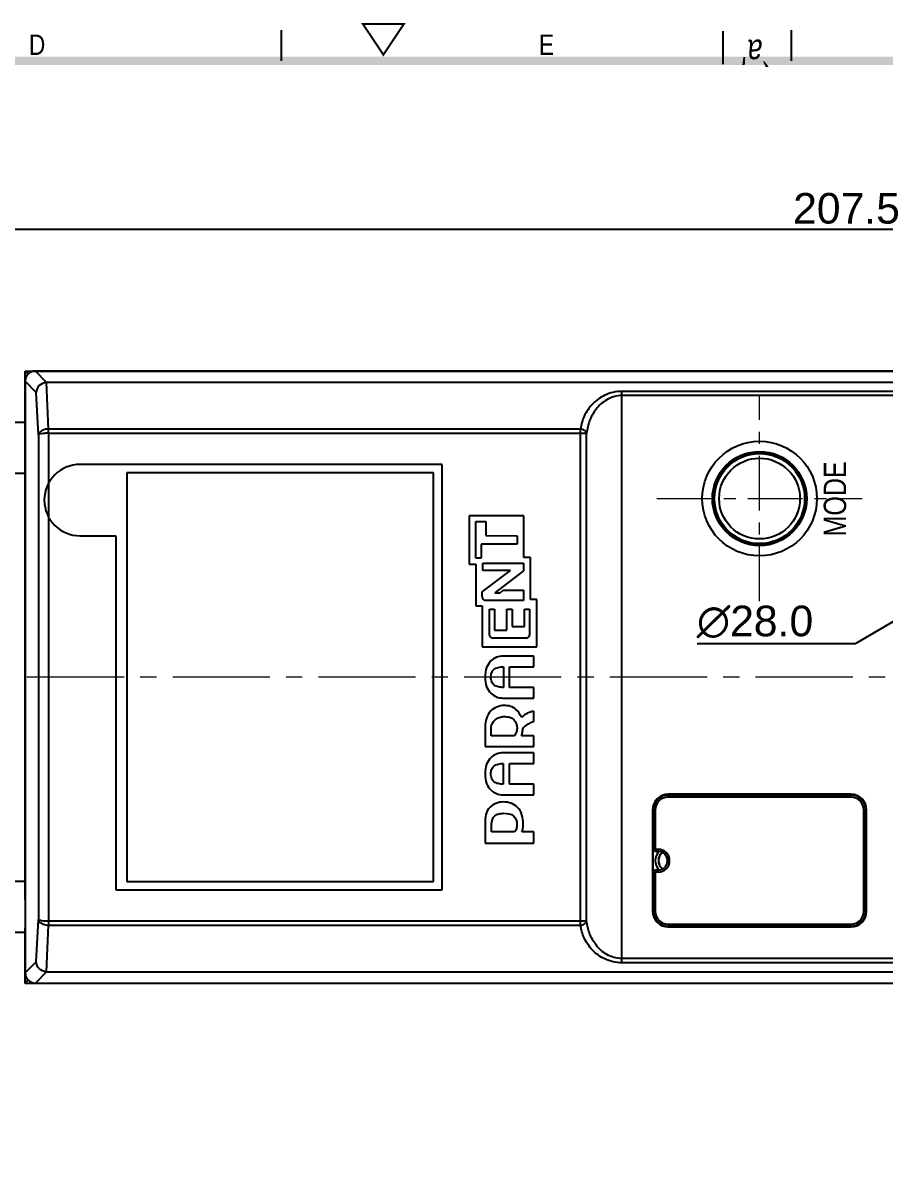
# Model space of a CAD drawing. Header units: millimetres. Extents: x 509 to 2357, y -197 to 647.
# Drawn here: x 1978.3 to 2062.8, y 96.1 to 209.3 of the extents above; entities that cross this region are included whole.
import ezdxf

# ---------------------------------------------------------------- set-up
doc = ezdxf.new("R2010")
doc.units = ezdxf.units.MM
doc.header["$PDMODE"] = 3
doc.header["$PDSIZE"] = 0.7
doc.linetypes.add('CENTER', pattern=[17.8, 10.75, -2.35, 2.35, -2.35])
doc.linetypes.add('CENTER2', pattern=[28.575, 19.05, -3.175, 3.175, -3.175])
doc.layers.get('0').update_dxf_attribs({"linetype": 'CONTINUOUS'})
doc.layers.get('Defpoints').update_dxf_attribs({"linetype": 'CONTINUOUS'})
doc.layers.add('3', color=112, linetype='CENTER', lineweight=15)
for name, color, linetype in [('BUTTON_PUSH_DXF_CONTINUOUS_LINE', 7, 'CONTINUOUS'), ('CAP_DATA-AC_DXF_CONTINUOUS_LINE', 7, 'CONTINUOUS'), ('CASE_BODY_55DXF_CONTINUOUS_LINE', 7, 'CONTINUOUS'), ('COVER_TOP_55DXF_CONTINUOUS_LINE', 7, 'CONTINUOUS'), ('Dim', 1, 'CONTINUOUS'), ('FAN50X50X10_DXF_CONTINUOUS_LINE', 7, 'CONTINUOUS'), ('WINDOW_FILM-DXF_CONTINUOUS_LINE', 7, 'CONTINUOUS')]:
    doc.layers.add(name, color=color, linetype=linetype)
doc.styles.add('OMI-1', font='arial.ttf', dxfattribs={"oblique": 1, "height": 3})
doc.styles.get("Standard").update_dxf_attribs({"font": 'gulim.ttc', "width": 0.8})
doc.dimstyles.new('1', dxfattribs={"dimtxt": 5, "dimasz": 2.5, "dimexe": 0.8, "dimexo": 0.3, "dimgap": 0.5, "dimtad": 1, "dimtoh": 1, "dimdec": 1, "dimzin": 0, "dimdsep": 46, "dimtxsty": 'OMI-1', "dimcen": 0, "dimclrd": 256, "dimclre": 256, "dimclrt": 256, "dimadec": 0, "dimazin": 0, "dimtfac": 0.8, "dimtdec": 1, "dimtix": 1, "dimtmove": 0, "dimatfit": 3, "dimfxl": 1, "dimtolj": 1, "dimtzin": 0, "dimarcsym": 0})

# ---------------------------------------------------------------- blocks, each defined once
blk = doc.blocks.new('*D4123')
at = {"layer": 'Defpoints', "color": 0}
for p in [(2096.01, 169.84), (2071.93, 155.61)]:
    blk.add_point(p, dxfattribs=at)
at = {"layer": 'Dim', "lineweight": -2}
for p, q in [((2098.17, 171.11), (2100.32, 172.38)), ((2096.01, 169.84), (2071.93, 155.61)), ((2069.78, 154.34), (2059.9, 148.51)), ((2044.37, 148.51), (2059.9, 148.51))]:
    blk.add_line(p, q, dxfattribs=at)
blk.add_arc((2083.97, 162.73), 13.99, 125.9748, 213.8448, dxfattribs=at)
at = {"layer": 'Dim'}
for points in [[(2097.95, 171.47), (2098.38, 170.75), (2096.01, 169.84)], [(2069.99, 153.98), (2069.56, 154.7), (2071.93, 155.61)]]:
    blk.add_solid(points, dxfattribs=at)
at = {"layer": 'Dim', "insert": (2050.01, 150.63), "char_height": 3, "attachment_point": 5, "style": 'OMI-1'}
blk.add_mtext('\\A1;∅28.0', dxfattribs=at)
blk = doc.blocks.new('*D4134')
at = {"layer": 'Defpoints', "color": 0}
for p in [(2162.67, 189.14), (2162.67, 182.44), (1955.27, 173.24)]:
    blk.add_point(p, dxfattribs=at)
at = {"layer": 'Dim', "lineweight": -2}
for p, q in [((1955.27, 173.54), (1955.27, 189.94)), ((1957.77, 189.14), (2160.17, 189.14)), ((2162.67, 182.74), (2162.67, 189.94))]:
    blk.add_line(p, q, dxfattribs=at)
at = {"layer": 'Dim'}
for points in [[(1957.77, 189.56), (1957.77, 188.72), (1955.27, 189.14)], [(2160.17, 188.72), (2160.17, 189.56), (2162.67, 189.14)]]:
    blk.add_solid(points, dxfattribs=at)
at = {"layer": 'Dim', "insert": (2058.97, 191.17), "char_height": 3, "attachment_point": 5, "style": 'OMI-1'}
blk.add_mtext('\\A1;\\A1;207.5', dxfattribs=at)

msp = doc.modelspace()

# ---------------------------------------------------------------- linework, layer by layer
for p, q in [((2003.59, 205.65), (2003.59, 208.65)), ((2046.86, 208.57), (2046.86, 206.82)), ((2053.59, 205.65), (2053.59, 208.65)), ((2046.86, 206.82), (2046.86, 205.32))]:
    msp.add_line(p, q)
for points, const_width in [([(2013.59, 206.25), (2015.59, 209.25), (2011.59, 209.25)], 0.2), ([(2353.59, 205.65), (1803.59, 205.65), (1803.59, -174.35), (2353.59, -174.35)], 0.8)]:
    msp.add_lwpolyline(points, close=True, dxfattribs=dict(const_width=const_width))
at = {"layer": '3', "linetype": 'CENTER', "ltscale": 0.5}
for p, q in [((2050.47, 152.66), (2050.47, 172.79)), ((2040.41, 162.73), (2060.53, 162.73))]:
    msp.add_line(p, q, dxfattribs=at)
at = {"layer": '3', "linetype": 'CENTER2', "ltscale": 0.5}
msp.add_line((2188.2, 145.23), (1917.43, 145.23), dxfattribs=at)
at = {"layer": 'BUTTON_PUSH_DXF_CONTINUOUS_LINE', "color": 7, "linetype": 'Continuous'}
for radius in [4.5, 4.42, 3.96]:
    msp.add_circle((2050.47, 162.73), radius, dxfattribs=at)
at = {"layer": 'CAP_DATA-AC_DXF_CONTINUOUS_LINE', "color": 7, "linetype": 'Continuous'}
for p, q in [((2041.52, 133.45), (2041.52, 133.68)), ((2059.42, 133.68), (2041.52, 133.68)), ((2059.42, 133.65), (2041.52, 133.65)), ((2059.42, 133.45), (2059.42, 133.68)), ((2059.42, 133.45), (2041.52, 133.45)), ((2040.02, 132.18), (2040.02, 129.43)), ((2040.24, 132.18), (2040.02, 132.18)), ((2040.04, 132.18), (2040.04, 128.43)), ((2040.24, 132.18), (2040.24, 128.43)), ((2060.7, 132.18), (2060.92, 132.18)), ((2060.7, 122.28), (2060.7, 132.18)), ((2060.9, 122.28), (2060.9, 132.18)), ((2060.92, 122.28), (2060.92, 132.18)), ((2040.02, 129.43), (2040.03, 128.73)), ((2040.03, 128.73), (2040.03, 128.43)), ((2040.03, 128.43), (2040.24, 128.43)), ((2040.32, 128.14), (2040.32, 128.35)), ((2040.32, 128.35), (2040.53, 128.35)), ((2040.32, 128.15), (2040.53, 128.15)), ((2040.32, 128.14), (2040.53, 128.14)), ((2040.53, 128.14), (2040.53, 128.35)), ((2040.02, 125.03), (2040.03, 125.73)), ((2040.03, 126.03), (2040.03, 125.73)), ((2040.24, 126.03), (2040.03, 126.03)), ((2040.04, 126.03), (2040.04, 122.28)), ((2040.24, 126.03), (2040.24, 122.28)), ((2040.32, 126.1), (2040.32, 126.31)), ((2040.53, 126.31), (2040.32, 126.31)), ((2040.53, 126.3), (2040.32, 126.3)), ((2040.53, 126.1), (2040.32, 126.1)), ((2040.53, 126.1), (2040.53, 126.31)), ((2040.02, 125.03), (2040.02, 122.28)), ((2040.24, 122.28), (2040.02, 122.28)), ((2060.7, 122.28), (2060.92, 122.28)), ((2041.52, 121), (2041.52, 120.78)), ((2041.52, 121), (2059.42, 121)), ((2041.52, 120.8), (2059.42, 120.8)), ((2041.52, 120.78), (2059.42, 120.78)), ((2059.42, 121), (2059.42, 120.78))]:
    msp.add_line(p, q, dxfattribs=at)
for centre, radius, start, end in [((2041.52, 132.18), 1.5, 90, 180), ((2041.52, 132.18), 1.48, 90, 180), ((2059.42, 132.18), 1.5, 0, 90), ((2059.42, 132.18), 1.48, 0, 90), ((2041.52, 132.18), 1.28, 90, 180), ((2059.42, 132.18), 1.28, 0, 90), ((2040.32, 128.43), 0.288, 180, 270), ((2040.32, 128.43), 0.278, 180, 270), ((2040.32, 128.43), 0.0782, 180, 270), ((2040.53, 127.23), 1.12, 270, 90), ((2040.53, 127.23), 0.922, 270, 90), ((2040.53, 127.23), 0.912, 270, 90), ((2040.32, 126.03), 0.288, 90, 180), ((2040.32, 126.03), 0.278, 90, 180), ((2040.32, 126.03), 0.0782, 90, 180), ((2041.52, 122.28), 1.5, 180, 270), ((2041.52, 122.28), 1.48, 180, 270), ((2041.52, 122.28), 1.28, 180, 270), ((2059.42, 122.28), 1.5, 270, 0), ((2059.42, 122.28), 1.48, 270, 0), ((2059.42, 122.28), 1.28, 270, 0)]:
    msp.add_arc(centre, radius, start, end, dxfattribs=at)
at = {"layer": 'CASE_BODY_55DXF_CONTINUOUS_LINE', "color": 7, "linetype": 'Continuous'}
for p, q in [((1978.47, 123.38), (1978.47, 175.23)), ((1978.76, 174.93), (1978.47, 175.23)), ((1978.47, 175.23), (2074, 175.23)), ((1978.53, 175.16), (1978.51, 175.19)), ((1978.47, 115.23), (1978.47, 120.57)), ((1978.76, 115.52), (1978.47, 115.23)), ((1978.47, 115.23), (2152.47, 115.23)), ((1978.53, 115.29), (1978.51, 115.27))]:
    msp.add_line(p, q, dxfattribs=at)
for points in [[(1978.49, 175.2), (1978.48, 175.22), (1978.47, 175.22), (1978.47, 175.23)], [(1978.62, 175.08), (1978.59, 175.11), (1978.53, 175.16)], [(1978.76, 174.93), (1978.72, 174.97), (1978.69, 175.01), (1978.65, 175.05)], [(1978.76, 115.52), (1978.72, 115.48), (1978.68, 115.44), (1978.65, 115.4)], [(1978.49, 115.25), (1978.48, 115.24), (1978.47, 115.23), (1978.47, 115.23)], [(1978.61, 115.37), (1978.58, 115.34), (1978.53, 115.29)]]:
    msp.add_lwpolyline(points, dxfattribs=at)
for centre, start, end in [((1979.47, 174.23), 90, 180), ((1979.47, 116.23), 180, 270)]:
    msp.add_arc(centre, 1, start, end, dxfattribs=at)
at = {"layer": 'COVER_TOP_55DXF_CONTINUOUS_LINE', "color": 7, "linetype": 'Continuous'}
for p, q in [((1980.58, 174.11), (1979.47, 175.23)), ((2074, 175.23), (1979.47, 175.23)), ((1978.47, 174.23), (1978.47, 116.22)), ((1979.56, 173.14), (1978.47, 174.23)), ((1980.77, 169.55), (1980.55, 174.11)), ((2072.89, 174.11), (1980.58, 174.11)), ((2036.97, 117.21), (2036.97, 173.24)), ((2070.82, 173.24), (2036.97, 173.24)), ((1979.77, 168.98), (1979.56, 173.14)), ((2070.82, 172.83), (2036.97, 172.83)), ((1979.77, 168.98), (1979.77, 121.47)), ((2032.91, 169.55), (1980.77, 169.55)), ((1980.77, 169.14), (1980.77, 121.31)), ((1980.77, 169.14), (2033.51, 169.14)), ((2032.91, 120.9), (2032.91, 169.55)), ((2033.51, 121.31), (2033.51, 169.14)), ((1988.43, 165.26), (1988.43, 125.19)), ((2018.51, 165.26), (1988.43, 165.26)), ((2018.51, 125.19), (2018.51, 165.26)), ((2022.01, 161.05), (2022.01, 156.31)), ((2027.37, 161.05), (2022.01, 161.05)), ((2027.37, 156.94), (2027.37, 161.05)), ((2022.67, 156.88), (2022.67, 160.49)), ((2022.67, 160.49), (2023.65, 160.49)), ((2023.65, 160.49), (2023.65, 159.1)), ((2023.65, 159.1), (2026.71, 159.09)), ((2026.71, 159.09), (2026.71, 158.26)), ((2026.71, 158.26), (2023.18, 158.25)), ((2023.18, 158.25), (2023.18, 156.88)), ((2022.01, 156.31), (2022.64, 156.31)), ((2022.64, 156.31), (2022.64, 152.2)), ((2023.18, 156.88), (2022.67, 156.88)), ((2023.33, 155.67), (2023.33, 156.39)), ((2023.33, 156.39), (2027.32, 156.39)), ((2027.32, 156.39), (2027.33, 155.66)), ((2028.01, 156.94), (2027.37, 156.94)), ((2028.01, 152.82), (2028.01, 156.94)), ((2023.27, 153.58), (2026.05, 155.68)), ((2026.05, 155.68), (2023.33, 155.67)), ((2027.33, 155.66), (2024.52, 153.48)), ((2023.27, 153.09), (2023.27, 153.58)), ((2024.52, 153.48), (2025.03, 153.48)), ((2025.03, 153.48), (2025.35, 153.74)), ((2025.35, 153.74), (2027.32, 153.74)), ((2027.32, 153.74), (2027.32, 152.75)), ((2022.64, 152.2), (2023.27, 152.2)), ((2023.27, 152.2), (2023.27, 148.19)), ((2027.32, 152.75), (2023.61, 152.75)), ((2023.98, 149.38), (2023.98, 151.87)), ((2023.98, 151.87), (2024.48, 151.87)), ((2024.48, 151.87), (2024.48, 149.84)), ((2025.71, 149.84), (2025.71, 151.87)), ((2025.71, 151.87), (2026.21, 151.87)), ((2026.21, 151.87), (2026.21, 150.18)), ((2027.43, 150.18), (2027.43, 151.87)), ((2027.43, 151.87), (2027.93, 151.87)), ((2027.93, 151.87), (2027.93, 149.38)), ((2028.64, 152.82), (2028.01, 152.82)), ((2028.64, 148.19), (2028.64, 152.82)), ((2024.48, 149.84), (2025.71, 149.84)), ((2026.21, 150.18), (2027.43, 150.18)), ((2027.59, 149.05), (2024.32, 149.04)), ((2023.27, 148.19), (2028.64, 148.19)), ((2028.33, 147.28), (2025.28, 147.28)), ((2028.33, 146.24), (2028.33, 147.28)), ((2025.37, 146.24), (2025.37, 144.21)), ((2025.97, 144.21), (2025.97, 146.24)), ((2025.97, 146.24), (2028.33, 146.24)), ((2028.33, 144.21), (2025.97, 144.21)), ((2028.33, 143.17), (2028.33, 144.21)), ((2025.28, 143.17), (2028.33, 143.17)), ((2028.33, 140.88), (2028.33, 141.88)), ((2023.56, 140.34), (2023.56, 138.43)), ((2024.17, 139.48), (2024.17, 140.31)), ((2026.44, 139.48), (2024.17, 139.48)), ((2028.33, 139.48), (2027.14, 139.48)), ((2028.33, 138.43), (2028.33, 139.48)), ((2023.56, 138.43), (2028.33, 138.43)), ((2028.33, 137.8), (2025.28, 137.8)), ((2028.33, 136.76), (2028.33, 137.8)), ((2025.35, 136.76), (2025.35, 134.72)), ((2025.97, 134.72), (2025.97, 136.76)), ((2025.97, 136.76), (2028.33, 136.76)), ((2025.28, 133.68), (2028.33, 133.68)), ((2028.33, 134.72), (2025.97, 134.72)), ((2028.33, 133.68), (2028.33, 134.72)), ((2059.42, 133.73), (2041.52, 133.73)), ((2059.42, 133.7), (2041.52, 133.7)), ((2039.97, 132.18), (2039.97, 122.28)), ((2040, 132.18), (2040, 122.28)), ((2060.94, 122.28), (2060.94, 132.18)), ((2060.97, 122.28), (2060.97, 132.18)), ((2023.56, 130.86), (2023.56, 128.94)), ((2024.2, 130.06), (2024.2, 130.82)), ((2026.46, 130.06), (2024.2, 130.06)), ((2028.33, 130.06), (2027.18, 130.06)), ((2028.33, 128.94), (2028.33, 130.06)), ((2023.56, 128.94), (2028.33, 128.94)), ((1988.43, 125.19), (2018.51, 125.19)), ((1979.56, 117.32), (1979.77, 121.47)), ((1980.77, 121.31), (2033.51, 121.31)), ((1980.55, 116.34), (1980.77, 120.9)), ((1980.77, 120.9), (2032.91, 120.9)), ((2041.52, 120.73), (2041.52, 120.75)), ((2041.52, 120.75), (2059.42, 120.75)), ((2041.52, 120.73), (2059.42, 120.73)), ((2059.42, 120.73), (2059.42, 120.75)), ((1979.56, 117.32), (1978.47, 116.22)), ((2065.15, 117.62), (2036.97, 117.62)), ((2064.55, 117.21), (2036.97, 117.21)), ((1980.58, 116.34), (1979.47, 115.23)), ((1980.58, 116.34), (2064.57, 116.34)), ((1979.47, 115.23), (2151.47, 115.23))]:
    msp.add_line(p, q, dxfattribs=at)
for radius in [5.62, 4.62, 4.6]:
    msp.add_circle((2050.47, 162.73), radius, dxfattribs=at)
for centre, radius, start, end in [((2023.61, 153.09), 0.337, 180.2374, 270), ((2024.32, 149.38), 0.337, 179.9532, 270.0946), ((2027.59, 149.38), 0.337, 270.0946, 0.0249), ((2041.52, 132.18), 1.55, 90, 180), ((2041.52, 132.18), 1.52, 90, 180), ((2059.42, 132.18), 1.55, 0, 90), ((2059.42, 132.18), 1.52, 0, 90), ((2041.57, 127.23), 1.32, 136.3924, 223.5949), ((2041.57, 127.23), 1.02, 126.5341, 233.4659), ((2041.57, 127.23), 1, 126.8699, 233.1301), ((2041.52, 122.28), 1.55, 180, 270), ((2041.52, 122.28), 1.52, 180, 270), ((2059.42, 122.28), 1.55, 270, 0), ((2059.42, 122.28), 1.52, 270, 0)]:
    msp.add_arc(centre, radius, start, end, dxfattribs=at)
for centre, major_axis, ratio, start_param, end_param in [((1979.47, 174.22), (-0.709, 0.709), 0.997265, -0.784029, 0.784029), ((1980.64, 173.06), (-0.434, 0.974), 0.928627, -0.392014, -0.356781), ((1979.47, 116.23), (0.709, 0.709), 0.997265, -3.925621, -2.357564), ((1980.64, 117.39), (0.434, 0.974), 0.928627, -2.784812, -2.749578)]:
    msp.add_ellipse(centre, major_axis=major_axis, ratio=ratio, start_param=start_param, end_param=end_param, dxfattribs=at)
for points, knots in [([(1980.55, 174.11), (1980.29, 174.1), (1979.78, 173.89), (1979.57, 173.38), (1979.56, 173.14)], [0, 0, 0, 0, 0.514825, 1, 1, 1, 1]), ([(2036.97, 173.24), (2036.4, 173.24), (2035.3, 172.99), (2034.03, 172.05), (2033.23, 170.86), (2032.97, 169.98), (2032.91, 169.55)], [0, 0, 0, 0, 0.288125, 0.546735, 0.780118, 1, 1, 1, 1]), ([(2036.97, 172.83), (2036.71, 172.83), (2036.19, 172.75), (2035.27, 172.36), (2034.4, 171.56), (2033.76, 170.39), (2033.56, 169.55), (2033.51, 169.14)], [0, 0, 0, 0, 0.143766, 0.281816, 0.536047, 0.772312, 1, 1, 1, 1]), ([(1980.77, 169.55), (1980.65, 169.55), (1980.27, 169.51), (1979.79, 169.25), (1979.77, 168.98)], [0, 0, 0, 0, 0.317181, 1, 1, 1, 1]), ([(1980.77, 169.14), (1980.64, 169.14), (1980.41, 169.13), (1980.11, 169.1), (1979.9, 169.06), (1979.8, 169.02), (1979.77, 168.99), (1979.77, 168.98)], [0, 0, 0, 0, 0.363276, 0.674908, 0.893479, 0.960251, 1, 1, 1, 1]), ([(1980.77, 169.14), (1980.77, 169.18), (1980.77, 169.32), (1980.77, 169.45), (1980.77, 169.55)], [0, 0, 0, 0, 0.27401, 1, 1, 1, 1]), ([(2033.51, 169.14), (2033.49, 169.25), (2033.31, 169.47), (2033.05, 169.54), (2032.91, 169.55)], [0, 0, 0, 0, 0.445905, 1, 1, 1, 1]), ([(2025.28, 147.28), (2025.08, 147.28), (2024.65, 147.2), (2024.08, 146.81), (2023.61, 146.13), (2023.56, 145.53), (2023.56, 145.21)], [0, 0, 0, 0, 0.203752, 0.42072, 0.676809, 1, 1, 1, 1]), ([(2025.37, 144.21), (2025.36, 144.21), (2025.19, 144.21), (2024.88, 144.25), (2024.44, 144.39), (2024.19, 144.77), (2024.1, 145.21), (2024.17, 145.64), (2024.41, 146.04), (2024.86, 146.19), (2025.19, 146.24), (2025.36, 146.24), (2025.37, 146.24)], [0, 0, 0, 0, 0.005412, 0.137632, 0.263122, 0.367241, 0.496164, 0.621107, 0.725471, 0.856375, 0.994744, 1, 1, 1, 1]), ([(2023.56, 145.21), (2023.56, 144.89), (2023.61, 144.3), (2024.09, 143.64), (2024.65, 143.26), (2025.08, 143.17), (2025.28, 143.17)], [0, 0, 0, 0, 0.321075, 0.575157, 0.794226, 1, 1, 1, 1]), ([(2027.15, 141.25), (2027.02, 141.55), (2026.73, 142.03), (2026.05, 142.39), (2025.16, 142.51), (2023.86, 142.02), (2023.56, 140.89), (2023.56, 140.34)], [0, 0, 0, 0, 0.185947, 0.301159, 0.420412, 0.690591, 1, 1, 1, 1]), ([(2028.33, 141.88), (2028.22, 141.86), (2027.96, 141.78), (2027.52, 141.64), (2027.27, 141.38), (2027.15, 141.25)], [0, 0, 0, 0, 0.234098, 0.607658, 1, 1, 1, 1]), ([(2024.17, 140.31), (2024.17, 140.58), (2024.43, 141.01), (2024.94, 141.3), (2025.44, 141.38), (2025.93, 141.31), (2026.28, 141.18), (2026.39, 141.06)], [0, 0, 0, 0, 0.29679, 0.462673, 0.630097, 0.821919, 1, 1, 1, 1]), ([(2026.39, 141.06), (2026.59, 140.84), (2026.75, 140.38), (2026.64, 139.83), (2026.54, 139.58), (2026.44, 139.48)], [0, 0, 0, 0, 0.537186, 0.751987, 1, 1, 1, 1]), ([(2027.28, 140.22), (2027.34, 140.31), (2027.51, 140.46), (2027.8, 140.65), (2028.07, 140.78), (2028.26, 140.85), (2028.33, 140.88)], [0, 0, 0, 0, 0.269847, 0.530763, 0.8247, 1, 1, 1, 1]), ([(2025.28, 137.8), (2025.08, 137.8), (2024.65, 137.71), (2024.08, 137.32), (2023.61, 136.65), (2023.56, 136.05), (2023.56, 135.72)], [0, 0, 0, 0, 0.203752, 0.42072, 0.676809, 1, 1, 1, 1]), ([(2025.35, 134.72), (2025.19, 134.72), (2024.88, 134.76), (2024.44, 134.9), (2024.19, 135.28), (2024.1, 135.72), (2024.17, 136.15), (2024.41, 136.55), (2024.86, 136.71), (2025.18, 136.76), (2025.35, 136.76)], [0, 0, 0, 0, 0.133645, 0.260489, 0.36573, 0.496043, 0.622334, 0.727823, 0.860139, 1, 1, 1, 1]), ([(2023.56, 135.72), (2023.56, 135.41), (2023.61, 134.81), (2024.09, 134.15), (2024.65, 133.77), (2025.08, 133.68), (2025.28, 133.68)], [0, 0, 0, 0, 0.321075, 0.575157, 0.794226, 1, 1, 1, 1]), ([(2027.18, 130.06), (2027.2, 130.13), (2027.29, 130.38), (2027.32, 130.95), (2027.24, 131.73), (2026.81, 132.51), (2026.11, 132.89), (2025.37, 133.03), (2024.62, 132.89), (2023.94, 132.47), (2023.7, 131.99), (2023.64, 131.74)], [0, 0, 0, 0, 0.03843, 0.122794, 0.266939, 0.406237, 0.523516, 0.634092, 0.75797, 0.878502, 1, 1, 1, 1]), ([(2024.2, 130.82), (2024.2, 131.11), (2024.34, 131.61), (2024.93, 131.84), (2025.55, 131.89), (2026.1, 131.84), (2026.34, 131.62)], [0, 0, 0, 0, 0.309718, 0.471211, 0.644696, 1, 1, 1, 1]), ([(2026.68, 130.77), (2026.68, 130.64), (2026.66, 130.38), (2026.54, 130.14), (2026.46, 130.06)], [0, 0, 0, 0, 0.535119, 1, 1, 1, 1]), ([(1979.77, 121.47), (1979.77, 121.46), (1979.8, 121.43), (1979.9, 121.39), (1980.11, 121.35), (1980.41, 121.32), (1980.64, 121.31), (1980.77, 121.31)], [0, 0, 0, 0, 0.039671, 0.106391, 0.324942, 0.636693, 1, 1, 1, 1]), ([(1979.77, 121.47), (1979.77, 121.4), (1979.84, 121.25), (1980.01, 121.1), (1980.32, 120.95), (1980.59, 120.9), (1980.77, 120.9)], [0, 0, 0, 0, 0.185878, 0.354351, 0.551077, 1, 1, 1, 1]), ([(1980.77, 121.31), (1980.77, 121.27), (1980.77, 121.14), (1980.77, 121), (1980.77, 120.9)], [0, 0, 0, 0, 0.274004, 1, 1, 1, 1]), ([(2032.91, 120.9), (2033.05, 120.91), (2033.31, 120.98), (2033.49, 121.2), (2033.51, 121.31)], [0, 0, 0, 0, 0.554039, 1, 1, 1, 1]), ([(2036.97, 117.62), (2036.71, 117.62), (2036.19, 117.7), (2035.27, 118.09), (2034.4, 118.89), (2033.76, 120.06), (2033.56, 120.9), (2033.51, 121.31)], [0, 0, 0, 0, 0.143713, 0.281755, 0.535993, 0.77228, 1, 1, 1, 1]), ([(2036.97, 117.21), (2036.4, 117.21), (2035.3, 117.46), (2034.03, 118.4), (2033.23, 119.59), (2032.97, 120.47), (2032.91, 120.9)], [0, 0, 0, 0, 0.288064, 0.546685, 0.780087, 1, 1, 1, 1]), ([(1980.55, 116.34), (1980.29, 116.35), (1979.78, 116.57), (1979.57, 117.07), (1979.56, 117.32)], [0, 0, 0, 0, 0.514825, 1, 1, 1, 1])]:
    msp.add_open_spline(points, degree=3, knots=knots, dxfattribs=at)
for points in [[(2027.14, 139.48), (2027.17, 139.59), (2027.2, 139.7), (2027.22, 139.81)], [(2027.22, 139.81), (2027.24, 139.95), (2027.26, 140.08), (2027.28, 140.22)], [(2023.64, 131.74), (2023.56, 131.45), (2023.56, 131.15), (2023.56, 130.86)], [(2026.34, 131.62), (2026.57, 131.42), (2026.68, 131.08), (2026.68, 130.77)]]:
    msp.add_open_spline(points, degree=3, dxfattribs=at)
at = {"layer": 'FAN50X50X10_DXF_CONTINUOUS_LINE', "color": 7, "linetype": 'Continuous'}
for p, q in [((1963.47, 170.23), (1978.47, 170.23)), ((1963.47, 165.23), (1978.47, 165.23)), ((1963.47, 125.23), (1978.47, 125.23)), ((1963.47, 120.23), (1978.47, 120.23))]:
    msp.add_line(p, q, dxfattribs=at)
at = {"layer": 'WINDOW_FILM-DXF_CONTINUOUS_LINE', "color": 7, "linetype": 'Continuous'}
for p, q in [((2019.35, 166.08), (1983.85, 166.08)), ((2019.35, 124.38), (2019.35, 166.08)), ((1983.85, 159.08), (1987.35, 159.08)), ((1987.35, 159.08), (1987.35, 124.38)), ((1987.35, 124.38), (2019.35, 124.38))]:
    msp.add_line(p, q, dxfattribs=at)
msp.add_arc((1983.85, 162.58), 3.5, 90, 270, dxfattribs=at)

# ---------------------------------------------------------------- texts
at = {"width": 0.85}
for s, p in [('D', (1978.84, 206.23)), ('E', (2028.84, 206.23))]:
    msp.add_text(s, height=2, dxfattribs=at).set_placement(p)
at = {"oblique": 5, "width": 0.8}
msp.add_text("`a'", height=2.5, rotation=180, dxfattribs=at).set_placement((2051.7, 207.73))
at = {"color": 0, "insert": (2056.76, 159.01), "char_height": 2.2, "width": 13.767, "attachment_point": 1, "rotation": 90}
msp.add_mtext('{\\fArial|b0|i0|c0|p34;MODE}', dxfattribs=at)

# ---------------------------------------------------------------- dimensions: what is measured, and where the dimension line sits
at = {"layer": 'Dim'}
dim = msp.add_linear_dim(base=(2162.67, 189.14), p1=(1955.27, 173.24), p2=(2162.67, 182.44), text='\\A1;207.5', dimstyle='1', override={"dimtxt": 7, "dimtxsty": 'OMI-1'}, dxfattribs=at)
dim.commit()
dim.dimension.update_dxf_attribs({"geometry": '*D4134', "text_midpoint": (2058.97, 189.14), "dimtype": 160})
dim = msp.add_diameter_dim_2p(p1=(2096.01, 169.84), p2=(2071.93, 155.61), dimstyle='1', dxfattribs=at)
dim.commit()
dim.dimension.update_dxf_attribs({"geometry": '*D4123', "text_midpoint": (2050.01, 148.51), "dimtype": 163})

doc.saveas('drawing.dxf')
